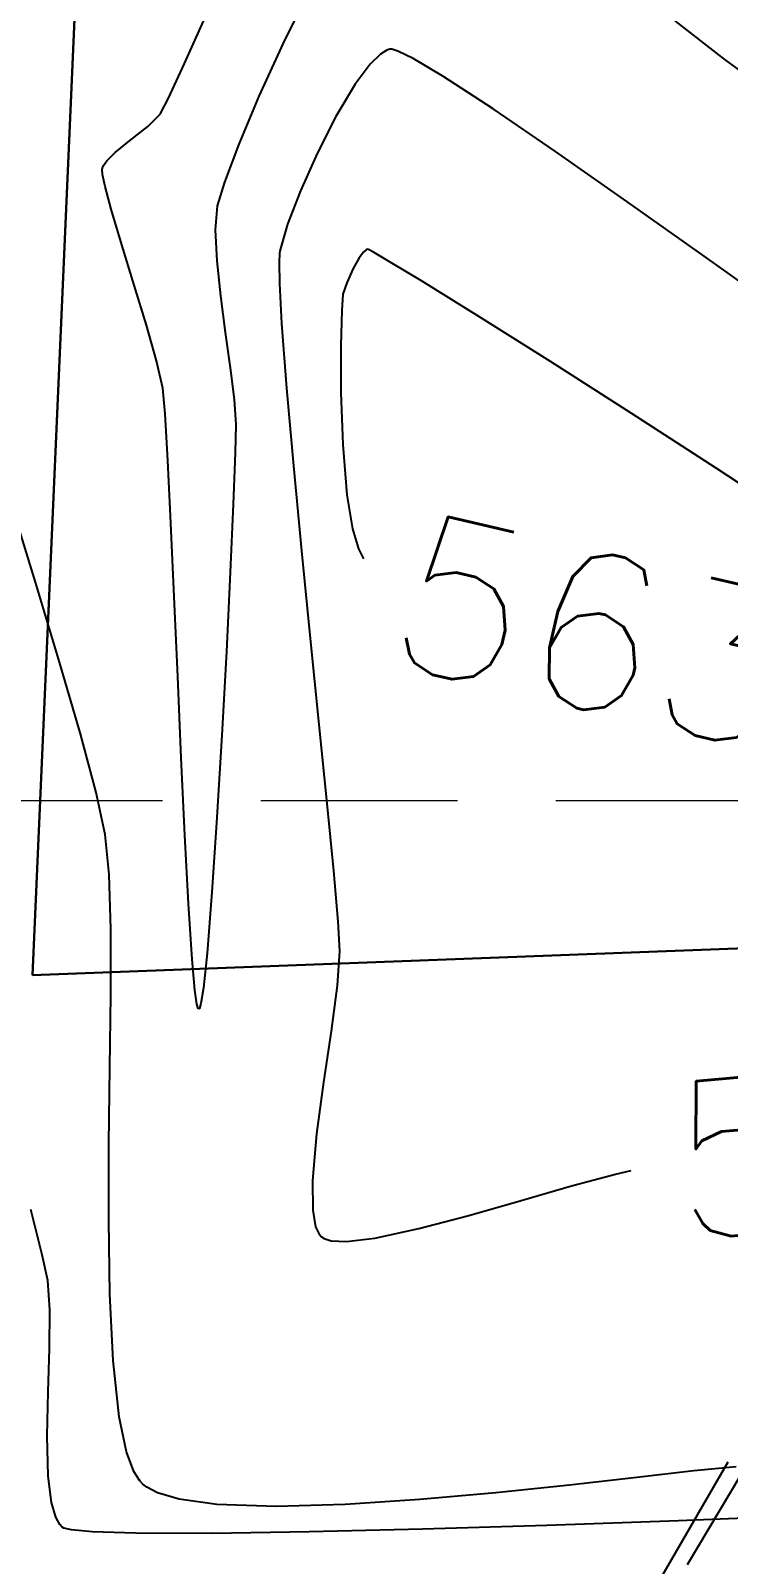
# Model space of a CAD drawing. Header units: inches. Extents: x 2547543 to 2548696, y 7125653 to 7126375.
# Drawn here: x 2547796.91 to 2547811.09, y 7125854.84 to 7125886.03 of the extents above; entities that cross this region are included whole.
import ezdxf

# ---------------------------------------------------------------- set-up
doc = ezdxf.new("R2010")
doc.units = ezdxf.units.IN
doc.header["$MEASUREMENT"] = 0
doc.linetypes.add('HIDDEN', pattern=[0.375, 0.25, -0.125])
for name, color, linetype in [('CONT-MJR', 6, 'Continuous'), ('CONT-MNR', 14, 'Continuous'), ('GRID', 254, 'HIDDEN'), ('V-AREA', 6, 'Continuous'), ('V-PROP-E', 3, 'Continuous'), ('V-TOPO-MINR-E', 14, 'Continuous')]:
    doc.layers.add(name, color=color, linetype=linetype)
doc.styles.add('L100', font='simplex', dxfattribs={"height": 4})

msp = doc.modelspace()

# ---------------------------------------------------------------- linework, layer by layer
at = {"layer": 'CONT-MJR', "color": 35, "extrusion": (0.8588902671306773, -0.5121596518940102, 0), "elevation": -1461285.897293249}
msp.add_lwpolyline([(7425212.984666605, 580), (7425221.501398508, 580)], dxfattribs=at)
at = {"layer": 'CONT-MNR', "color": 35, "elevation": 581}
msp.add_lwpolyline([(2547808.572604287, 7125852.578916127), (2547811.089551942, 7125856.923515553)], dxfattribs=at)
at = {"layer": 'CONT-MNR', "color": 35, "extrusion": (0.8599144563839861, -0.5104381722616693, 0), "elevation": -1446407.705865177}
msp.add_lwpolyline([(7428119.446650546, 579), (7428127.286013555, 579)], dxfattribs=at)
at = {"layer": 'GRID', "color": 252, "linetype": 'HIDDEN', "lineweight": 0, "ltscale": 16}
msp.add_line((2547561.583313602, 7125870.376313471), (2548677.583313586, 7125870.376313471), dxfattribs=at)
at = {"layer": 'V-AREA', "color": 7}
for p, q in [((2547799.012335579, 7125913.874504047), (2547796.94419865, 7125866.819931372)), ((2547796.94419865, 7125866.819931372), (2547859.099729456, 7125869.171524476))]:
    msp.add_line(p, q, dxfattribs=at)
at = {"layer": 'V-PROP-E', "color": 7}
for p, q in [((2547796.94419865, 7125866.819931374), (2547799.012335579, 7125913.874504048)), ((2547859.099729456, 7125869.171524476), (2547796.94419865, 7125866.819931374))]:
    msp.add_line(p, q, dxfattribs=at)
at = {"layer": 'V-TOPO-MINR-E', "color": 35}
for points, elevation in [([(2547802.578528941, 7125886.881889907), (2547802.036286647, 7125885.778186122)], 561), ([(2547804.018262634, 7125885.552045048), (2547803.80801303, 7125885.346442462)], 562), ([(2547804.245288457, 7125885.653676376), (2547804.205717178, 7125885.6528828)], 562), ([(2547804.373287602, 7125885.615486288), (2547804.245288457, 7125885.653676376)], 562), ([(2547804.680242748, 7125885.46464259), (2547804.373287602, 7125885.615486288)], 562), ([(2547811.904991923, 7125884.801593999), (2547811.015641625, 7125885.445657191)], 561), ([(2547806.308085836, 7125884.437349957), (2547805.283983503, 7125885.105351691)], 562), ([(2547799.290203575, 7125884.082012762), (2547799.541191959, 7125884.334221867)], 561), ([(2547801.140252408, 7125883.723363058), (2547800.84785706, 7125882.950769105)], 561), ([(2547798.453319496, 7125883.385339418), (2547798.620855753, 7125883.550963939)], 561), ([(2547802.727275613, 7125883.531080987), (2547802.390170685, 7125882.773524553)], 562), ([(2547798.361320416, 7125883.208067801), (2547798.36551816, 7125883.240151559)], 561), ([(2547798.36551816, 7125883.240151559), (2547798.384001945, 7125883.285730817)], 561), ([(2547810.601765737, 7125881.444853288), (2547809.026852269, 7125882.558062986)], 562), ([(2547800.658947487, 7125881.980228114), (2547800.68761473, 7125881.352221811)], 561), ([(2547799.013130432, 7125880.85635037), (2547798.760834423, 7125881.672646221)], 561), ([(2547801.968034403, 7125881.506118748), (2547801.958066359, 7125881.316392048)], 562), ([(2547801.977572629, 7125881.569716698), (2547801.968034403, 7125881.506118748)], 562), ([(2547803.728374371, 7125881.573189817), (2547803.675460308, 7125881.528317705)], 563), ([(2547803.75206205, 7125881.583241039), (2547803.728374371, 7125881.573189817)], 563), ([(2547803.770994651, 7125881.57777863), (2547803.75206205, 7125881.583241039)], 563), ([(2547800.68761473, 7125881.352221811), (2547800.763241815, 7125880.638058984)], 561), ([(2547803.464041661, 7125881.194945705), (2547803.330640114, 7125880.900581978)], 563), ([(2547804.850081182, 7125880.942627564), (2547804.184137571, 7125881.345623489)], 563), ([(2547801.964268449, 7125880.887241105), (2547802.007498433, 7125880.078137977)], 562), ([(2547799.261408272, 7125880.040175471), (2547799.013130432, 7125880.85635037)], 561), ([(2547803.255004632, 7125880.672362973), (2547803.232471297, 7125880.341276946)], 563), ([(2547802.007498433, 7125880.078137977), (2547802.108021291, 7125878.75662062)], 562), ([(2547800.963773356, 7125879.171293633), (2547801.042876734, 7125878.528706048)], 561), ([(2547799.640749264, 7125878.238811569), (2547799.591637127, 7125878.76103171)], 561), ([(2547801.042876734, 7125878.528706048), (2547801.077337799, 7125878.019991815)], 561), ([(2547803.214836339, 7125878.669819769), (2547803.250260914, 7125877.610861038)], 563), ([(2547810.844653395, 7125877.134233373), (2547809.114665603, 7125878.253582496)], 563), ([(2547801.077337799, 7125878.019991815), (2547801.065158226, 7125877.446968212)], 561), ([(2547812.566556344, 7125876.00248075), (2547810.844653395, 7125877.134233373)], 563), ([(2547797.001511719, 7125874.816424689), (2547796.475737745, 7125876.538417341)], 562), ([(2547802.412817523, 7125875.452384789), (2547802.590143139, 7125873.665768265)], 562), ([(2547803.663347602, 7125875.301263946), (2547803.672096665, 7125875.289493185)], 563), ([(2547799.895173355, 7125872.894152079), (2547799.825187752, 7125874.518313698)], 561), ([(2547802.590143139, 7125873.665768265), (2547802.766121915, 7125871.920220633)], 562), ([(2547797.916165743, 7125871.730534618), (2547797.492916546, 7125873.185604705)], 562), ([(2547799.967481387, 7125871.244967707), (2547799.895173355, 7125872.894152079)], 561), ([(2547802.766121915, 7125871.920220633), (2547802.927279972, 7125870.31379287)], 562), ([(2547800.04095347, 7125869.670945627), (2547799.967481387, 7125871.244967707)], 561), ([(2547802.927279972, 7125870.31379287), (2547803.060143431, 7125868.944535949)], 562), ([(2547800.592344205, 7125868.511357573), (2547800.493451193, 7125867.271622459)], 561), ([(2547798.53301119, 7125866.425430409), (2547798.532932929, 7125867.756189472)], 562), ([(2547803.187091039, 7125867.309738537), (2547803.139991322, 7125866.60894578)], 562), ([(2547800.310339068, 7125866.141604578), (2547800.283869298, 7125866.230375976)], 561), ([(2547800.368809624, 7125866.243321492), (2547800.337831899, 7125866.143059556)], 561), ([(2547800.337831899, 7125866.143059556), (2547800.323314818, 7125866.130181171)], 561), ([(2547803.016683416, 7125865.68367822), (2547802.861786347, 7125864.642802723)], 562), ([(2547798.498123573, 7125863.391005619), (2547798.51642934, 7125864.946445932)], 562), ([(2547798.493030078, 7125861.83087905), (2547798.498123573, 7125863.391005619)], 562), ([(2547805.814396278, 7125861.935791008), (2547806.876620147, 7125862.23950442)], 562), ([(2547798.516085046, 7125860.337835804), (2547798.493030078, 7125861.83087905)], 562), ([(2547802.699599915, 7125861.704862113), (2547802.771806953, 7125861.552671985)], 562), ([(2547802.818686925, 7125861.500558634), (2547802.870382382, 7125861.466428817)], 562), ([(2547802.870382382, 7125861.466428817), (2547803.016038192, 7125861.421694361)], 562), ([(2547803.016038192, 7125861.421694361), (2547803.330223178, 7125861.408221577)], 562), ([(2547803.330223178, 7125861.408221577), (2547803.899888132, 7125861.475849819)], 562), ([(2547797.29610668, 7125860.017076801), (2547797.254465505, 7125860.610874381)], 563), ([(2547797.28739088, 7125859.233138194), (2547797.29610668, 7125860.017076801)], 563), ([(2547797.258500596, 7125858.348680673), (2547797.28739088, 7125859.233138194)], 563), ([(2547797.239618316, 7125857.45332635), (2547797.258500596, 7125858.348680673)], 563), ([(2547798.857525643, 7125857.125100637), (2547798.706385138, 7125857.840077589)], 562), ([(2547797.260926531, 7125856.636697337), (2547797.239618316, 7125857.45332635)], 563), ([(2547799.006123323, 7125856.729577616), (2547798.857525643, 7125857.125100637)], 562), ([(2547797.327192893, 7125856.100302409), (2547797.260926531, 7125856.636697337)], 563), ([(2547799.188513377, 7125856.471887603), (2547799.123762835, 7125856.541512568)], 562), ([(2547810.386550609, 7125856.739223761), (2547809.22932102, 7125856.607794479)], 562), ([(2547799.270642166, 7125856.40742482), (2547799.188513377, 7125856.471887603)], 562), ([(2547799.921676282, 7125856.165857005), (2547799.484927313, 7125856.295152223)], 562), ([(2547801.898475137, 7125856.017274966), (2547800.691981063, 7125856.059423104)], 562), ([(2547797.496903873, 7125855.651226677), (2547797.415745524, 7125855.796315742)], 563), ([(2547797.544844405, 7125855.59810369), (2547797.496903873, 7125855.651226677)], 563), ([(2547797.582128085, 7125855.577469131), (2547797.544844405, 7125855.59810369)], 563), ([(2547797.736755261, 7125855.541876707), (2547797.582128085, 7125855.577469131)], 563), ([(2547798.157844916, 7125855.50203097), (2547797.736755261, 7125855.541876707)], 563), ([(2547799.041573902, 7125855.472366642), (2547798.157844916, 7125855.50203097)], 563), ([(2547800.598174994, 7125855.469102096), (2547799.041573902, 7125855.472366642)], 563)]:
    msp.add_lwpolyline(points, dxfattribs=dict(at, elevation=elevation))
at = {"layer": 'V-TOPO-MINR-E', "color": 35, "extrusion": (0.9135032019206184, -0.4068315377165073, 0), "elevation": -571611.4087160854}
msp.add_lwpolyline([(7546044.500652108, 561), (7546045.590116691, 561)], dxfattribs=at)
at = {"layer": 'V-TOPO-MINR-E', "color": 35, "extrusion": (-0.6133345610206028, -0.7898232183581744, 0), "elevation": -7190850.32718265}
msp.add_lwpolyline([(-2358231.525552778, 561), (-2358232.799681533, 561)], dxfattribs=at)
at = {"layer": 'V-TOPO-MINR-E', "color": 35, "extrusion": (0.9111356575148326, -0.4121065561296178, 0), "elevation": -615230.9638716425}
msp.add_lwpolyline([(7542614.546757325, 561.0000000000009), (7542613.358573663, 561.0000000000009)], dxfattribs=at)
at = {"layer": 'V-TOPO-MINR-E', "color": 35, "extrusion": (0.5301119469844655, -0.8479276641697328, 0), "elevation": -4691614.142630357}
msp.add_lwpolyline([(5937870.724820348, 562.0000000000005), (5937870.573950768, 562.0000000000005)], dxfattribs=at)
at = {"layer": 'V-TOPO-MINR-E', "color": 35, "extrusion": (0.3307058308391577, -0.9437338891069784, 0), "elevation": -5882366.073859506}
msp.add_lwpolyline([(4761021.10704603, 562.0000000000009), (4761021.04396887, 562.0000000000009)], dxfattribs=at)
at = {"layer": 'V-TOPO-MINR-E', "color": 35, "extrusion": (0.9056208103773589, -0.4240883726435514, 0), "elevation": -714664.3935654587}
msp.add_lwpolyline([(7533841.667060221, 561.0000000000005), (7533842.446784114, 561.0000000000005)], dxfattribs=at)
at = {"layer": 'V-TOPO-MINR-E', "color": 35, "extrusion": (0.8005254151746833, -0.5992988066560794, 0), "elevation": -2230952.883297739}
msp.add_lwpolyline([(7231348.107184067, 562), (7231347.600058898, 562)], dxfattribs=at)
at = {"layer": 'V-TOPO-MINR-E', "color": 35, "extrusion": (-0.5114012515423579, -0.8593420505950525, 0), "elevation": -7426523.529653059}
msp.add_lwpolyline([(-1454750.343968608, 562), (-1454751.046530242, 562)], dxfattribs=at)
at = {"layer": 'V-TOPO-MINR-E', "color": 35, "extrusion": (0.8578691157081259, -0.5138682519033045, 0), "elevation": -1476084.098571648}
msp.add_lwpolyline([(7422311.94536554, 562), (7422311.176861075, 562)], dxfattribs=at)
at = {"layer": 'V-TOPO-MINR-E', "color": 35, "extrusion": (0.890745193024586, -0.4545030265065272, 0), "elevation": -969295.8023323044}
msp.add_lwpolyline([(7505329.819161018, 561), (7505330.179768506, 561)], dxfattribs=at)
at = {"layer": 'V-TOPO-MINR-E', "color": 35, "extrusion": (0.9226445530437944, -0.3856514342493967, 0), "elevation": -397392.4339167424}
msp.add_lwpolyline([(7557222.02064396, 561), (7557220.966904946, 561)], dxfattribs=at)
at = {"layer": 'V-TOPO-MINR-E', "color": 35, "extrusion": (0.5638624896147296, 0.8258686898081794, 0), "elevation": 7321657.251932102}
msp.add_lwpolyline([(1913863.947161011, 562.0000000000005), (1913865.482007139, 562.0000000000005)], dxfattribs=at)
at = {"layer": 'V-TOPO-MINR-E', "color": 35, "extrusion": (0.6157955737926348, -0.7879059660247533, 0), "elevation": -4045603.055599299}
msp.add_lwpolyline([(6395513.66108358, 561), (6395514.13804788, 561)], dxfattribs=at)
at = {"layer": 'V-TOPO-MINR-E', "color": 35, "extrusion": (0.8911490510738708, -0.4537106663614378, 0), "elevation": -962617.3825656679}
msp.add_lwpolyline([(7506190.461678637, 562.0000000000009), (7506189.619935455, 562.0000000000009)], dxfattribs=at)
at = {"layer": 'V-TOPO-MINR-E', "color": 35, "extrusion": (0.6287257078993901, -0.7776271498773759, 0), "elevation": -3939414.024611539}
msp.add_lwpolyline([(6461463.55998599, 561), (6461463.937473845, 561)], dxfattribs=at)
at = {"layer": 'V-TOPO-MINR-E', "color": 35, "extrusion": (0.8208101147120926, -0.5712011515975097, 0), "elevation": -1979054.055122969}
msp.add_lwpolyline([(7304302.448165882, 561), (7304302.56951989, 561)], dxfattribs=at)
at = {"layer": 'V-TOPO-MINR-E', "color": 35, "extrusion": (-0.5727096488638104, -0.8197582924852247, 0), "elevation": -7300656.131388569}
msp.add_lwpolyline([(-1992474.120242146, 562.0000000000009), (-1992475.890501849, 562.0000000000009)], dxfattribs=at)
at = {"layer": 'V-TOPO-MINR-E', "color": 35, "extrusion": (0.9967328881228975, 0.08076849468813622, 0), "elevation": 3115021.279072788}
msp.add_lwpolyline([(6896820.207979875, 561), (6896820.311991127, 561)], dxfattribs=at)
at = {"layer": 'V-TOPO-MINR-E', "color": 35, "extrusion": (0.9796201905078818, 0.2008588617644276, 0), "elevation": 3927171.49373742}
msp.add_lwpolyline([(6468910.834967026, 561.0000000000009), (6468911.083718189, 561.0000000000009)], dxfattribs=at)
at = {"layer": 'V-TOPO-MINR-E', "color": 35, "extrusion": (0.9658294518875786, 0.2591784517789618, 0), "elevation": 4307614.038602801}
msp.add_lwpolyline([(6222052.611588128, 561.0000000000009), (6222053.087720296, 561.0000000000009)], dxfattribs=at)
at = {"layer": 'V-TOPO-MINR-E', "color": 35, "extrusion": (0.956395978581254, -0.2920731623302721, 0), "elevation": 355427.3172898986}
msp.add_lwpolyline([(7559310.048577652, 561), (7559309.542826173, 561)], dxfattribs=at)
at = {"layer": 'V-TOPO-MINR-E', "color": 35, "extrusion": (0.9341005400219766, -0.3570100574642845, 0), "elevation": -164108.2299320349}
msp.add_lwpolyline([(7565882.024605063, 562), (7565881.294930258, 562)], dxfattribs=at)
at = {"layer": 'V-TOPO-MINR-E', "color": 35, "extrusion": (0.9964394358258516, -0.08431162868228058, 0), "elevation": 1937934.33564762}
msp.add_lwpolyline([(7315319.53183569, 561.0000000000009), (7315319.043253754, 561.0000000000009)], dxfattribs=at)
at = {"layer": 'V-TOPO-MINR-E', "color": 35, "extrusion": (0.9580850610204026, 0.2864838841008888, 0), "elevation": 4482458.190464783}
msp.add_lwpolyline([(6097297.492250145, 561), (6097298.252314194, 561)], dxfattribs=at)
at = {"layer": 'V-TOPO-MINR-E', "color": 35, "extrusion": (0.9601070890851394, -0.2796325758713745, 0), "elevation": 453534.121558385}
msp.add_lwpolyline([(7554058.384781601, 562.0000000000005), (7554057.840864958, 562.0000000000005)], dxfattribs=at)
at = {"layer": 'V-TOPO-MINR-E', "color": 35, "extrusion": (0.7976899970858359, -0.6030677147296143, 0), "elevation": -2265031.582263318}
msp.add_lwpolyline([(7220742.555697324, 563.0000000000009), (7220742.408689897, 563.0000000000009)], dxfattribs=at)
at = {"layer": 'V-TOPO-MINR-E', "color": 35, "extrusion": (-0.4565820058631585, -0.889681331669927, 0), "elevation": -7503045.167746749}
msp.add_lwpolyline([(-986815.7357315924, 563), (-986815.8525133128, 563)], dxfattribs=at)
at = {"layer": 'V-TOPO-MINR-E', "color": 35, "extrusion": (-0.5006136987272372, -0.8656707946134229, 0), "elevation": -7444133.043040689}
msp.add_lwpolyline([(-1361754.144522222, 563), (-1361754.501753175, 563)], dxfattribs=at)
at = {"layer": 'V-TOPO-MINR-E', "color": 35, "extrusion": (0.9998955861981604, 0.01445049139085642, 0), "elevation": 2650508.418992372}
msp.add_lwpolyline([(7088320.285771703, 562), (7088319.856575945, 562)], dxfattribs=at)
at = {"layer": 'V-TOPO-MINR-E', "color": 35, "extrusion": (0.8694981778211375, -0.4939361484703478, 0), "elevation": -1304419.842458156}
msp.add_lwpolyline([(7454393.193004002, 563.0000000000005), (7454392.944463348, 563.0000000000005)], dxfattribs=at)
at = {"layer": 'V-TOPO-MINR-E', "color": 35, "extrusion": (-0.5789260737596341, -0.8153800347820975, 0), "elevation": -7285295.448720991}
msp.add_lwpolyline([(-2047922.660040274, 562.0000000000005), (-2047924.6698596, 562.0000000000005)], dxfattribs=at)
at = {"layer": 'V-TOPO-MINR-E', "color": 35, "extrusion": (0.9492278149778399, -0.3145895028007069, 0), "elevation": 176718.4590056413}
msp.add_lwpolyline([(7565596.540071813, 563.0000000000009), (7565596.299645858, 563.0000000000009)], dxfattribs=at)
at = {"layer": 'V-TOPO-MINR-E', "color": 35, "extrusion": (-0.5269637762471644, -0.8498877446600396, 0), "elevation": -7398799.74798532}
msp.add_lwpolyline([(-1589731.636199393, 563.0000000000009), (-1589733.012745319, 563.0000000000009)], dxfattribs=at)
at = {"layer": 'V-TOPO-MINR-E', "color": 35, "extrusion": (0.9911735526896308, 0.13257069226875, 0), "elevation": 3469995.663259705}
msp.add_lwpolyline([(6725220.71712136, 561), (6725219.965172437, 561)], dxfattribs=at)
at = {"layer": 'V-TOPO-MINR-E', "color": 35, "extrusion": (0.9996657138866997, -0.02585460267332368, 0), "elevation": 2362714.732309896}
msp.add_lwpolyline([(7189370.698699172, 563.0000000000005), (7189369.984043803, 563.0000000000005)], dxfattribs=at)
at = {"layer": 'V-TOPO-MINR-E', "color": 35, "extrusion": (0.9623105146645247, 0.2719530719923898, 0), "elevation": 4389678.986082665}
msp.add_lwpolyline([(6164426.696589427, 561.0000000000009), (6164427.452939002, 561.0000000000009)], dxfattribs=at)
at = {"layer": 'V-TOPO-MINR-E', "color": 35, "extrusion": (0.5331015357666105, 0.8460512706469281, 0), "elevation": 7387099.314364242}
msp.add_lwpolyline([(1643241.448361897, 563.0000000000009), (1643243.166923319, 563.0000000000009)], dxfattribs=at)
at = {"layer": 'V-TOPO-MINR-E', "color": 35, "extrusion": (0.9903715679100392, 0.1384346686181269, 0), "elevation": 3509738.356905776}
msp.add_lwpolyline([(6704564.873954124, 561), (6704564.145486658, 561)], dxfattribs=at)
at = {"layer": 'V-TOPO-MINR-E', "color": 35, "extrusion": (0.9999996128215274, 0.0008799754516183257, 0), "elevation": 2554072.826682435}
msp.add_lwpolyline([(7123634.863589417, 563), (7123633.906548342, 563)], dxfattribs=at)
at = {"layer": 'V-TOPO-MINR-E', "color": 35, "extrusion": (0.975421980390681, 0.2203450933665689, 0), "elevation": 4055332.144231638}
msp.add_lwpolyline([(6389343.634210856, 561.0000000000005), (6389344.199402764, 561.0000000000005)], dxfattribs=at)
at = {"layer": 'V-TOPO-MINR-E', "color": 35, "extrusion": (-0.5381239638337655, -0.8428657067100526, 0), "elevation": -7377195.550011257}
msp.add_lwpolyline([(-1687144.921619707, 563), (-1687146.868173969, 563)], dxfattribs=at)
at = {"layer": 'V-TOPO-MINR-E', "color": 35, "extrusion": (0.9960930841789583, 0.08830949921073504, 0), "elevation": 3167130.844090162}
msp.add_lwpolyline([(6873043.419920139, 562), (6873041.839142788, 562)], dxfattribs=at)
at = {"layer": 'V-TOPO-MINR-E', "color": 35, "extrusion": (0.9982555343424468, 0.0590414105071703, 0), "elevation": 2964076.994095439}
msp.add_lwpolyline([(6963020.754824868, 561.0000000000009), (6963021.704464559, 561.0000000000009)], dxfattribs=at)
at = {"layer": 'V-TOPO-MINR-E', "color": 35, "extrusion": (0.9992827522777884, -0.03786794158821281, 0), "elevation": 2276131.349721037}
msp.add_lwpolyline([(7217246.409514413, 561.0000000000009), (7217245.365783283, 561.0000000000009)], dxfattribs=at)
at = {"layer": 'V-TOPO-MINR-E', "color": 35, "extrusion": (0.996525043159664, 0.08329368736963196, 0), "elevation": 3132490.365881909}
msp.add_lwpolyline([(6888899.566307216, 563), (6888898.542579256, 563)], dxfattribs=at)
at = {"layer": 'V-TOPO-MINR-E', "color": 35, "extrusion": (0.9988222272572395, 0.04851966958757725, 0), "elevation": 2890544.179453027}
msp.add_lwpolyline([(6993864.952259483, 561.0000000000009), (6993866.227322189, 561.0000000000009)], dxfattribs=at)
at = {"layer": 'V-TOPO-MINR-E', "color": 35, "extrusion": (0.9954698249700242, 0.09507800783645838, 0), "elevation": 3213774.464049134}
msp.add_lwpolyline([(6851355.74907772, 562.0000000000009), (6851354.011572069, 562.0000000000009)], dxfattribs=at)
at = {"layer": 'V-TOPO-MINR-E', "color": 35, "extrusion": (0.9866801539694127, 0.1626722894745634, 0), "elevation": 3673049.646906319}
msp.add_lwpolyline([(6616504.00994777, 563), (6616503.3069293, 563)], dxfattribs=at)
at = {"layer": 'V-TOPO-MINR-E', "color": 35, "extrusion": (0.9990076600369265, -0.0445386931503902, 0), "elevation": 2227895.518273856}
msp.add_lwpolyline([(7232280.840147074, 561), (7232279.450731679, 561)], dxfattribs=at)
at = {"layer": 'V-TOPO-MINR-E', "color": 35, "extrusion": (0.9990172141618283, 0.04432387402224668, 0), "elevation": 2861142.248049138}
msp.add_lwpolyline([(7005942.951266988, 561.0000000000009), (7005944.451695407, 561.0000000000009)], dxfattribs=at)
at = {"layer": 'V-TOPO-MINR-E', "color": 35, "extrusion": (0.9595431918917858, 0.2815614726735951, 0), "elevation": 4451099.566281628}
msp.add_lwpolyline([(6120222.411832149, 563.0000000000009), (6120221.993387594, 563.0000000000009)], dxfattribs=at)
at = {"layer": 'V-TOPO-MINR-E', "color": 35, "extrusion": (0.897164947908439, 0.4416956602055854, 0), "elevation": 5433268.336642634}
msp.add_lwpolyline([(5267731.938826641, 563), (5267731.722303973, 563)], dxfattribs=at)
at = {"layer": 'V-TOPO-MINR-E', "color": 35, "extrusion": (0.9987878087774021, -0.04922309455566169, 0), "elevation": 2193954.922084456}
msp.add_lwpolyline([(7242647.74054916, 561), (7242646.130411438, 561)], dxfattribs=at)
at = {"layer": 'V-TOPO-MINR-E', "color": 35, "extrusion": (0.9574767317024143, 0.2885104993730094, 0), "elevation": 4495346.047804892}
msp.add_lwpolyline([(6087791.441296012, 562.0000000000005), (6087793.144543653, 562.0000000000005)], dxfattribs=at)
at = {"layer": 'V-TOPO-MINR-E', "color": 35, "extrusion": (0.9985559443713767, -0.05372174569564881, 0), "elevation": 2161307.359216464}
msp.add_lwpolyline([(7252455.56135983, 561), (7252453.855465998, 561)], dxfattribs=at)
at = {"layer": 'V-TOPO-MINR-E', "color": 35, "extrusion": (0.9656876483265274, 0.2597063069499489, 0), "elevation": 4311010.809009511}
msp.add_lwpolyline([(6219685.888880279, 562), (6219687.126074277, 562)], dxfattribs=at)
at = {"layer": 'V-TOPO-MINR-E', "color": 35, "extrusion": (0.998253733871711, -0.05907184448777105, 0), "elevation": 2122413.269467639}
msp.add_lwpolyline([(7263931.328162084, 561.0000000000009), (7263929.651463996, 561.0000000000009)], dxfattribs=at)
at = {"layer": 'V-TOPO-MINR-E', "color": 35, "extrusion": (0.9769776400893195, 0.2133417229833496, 0), "elevation": 4009387.40733201}
msp.add_lwpolyline([(6418263.643978399, 562.0000000000009), (6418264.513843354, 562.0000000000009)], dxfattribs=at)
at = {"layer": 'V-TOPO-MINR-E', "color": 35, "extrusion": (0.9977772264874862, -0.06663787438791687, 0), "elevation": 2067284.677907717}
msp.add_lwpolyline([(7279810.858004357, 561.0000000000009), (7279809.335414965, 561.0000000000009)], dxfattribs=at)
at = {"layer": 'V-TOPO-MINR-E', "color": 35, "extrusion": (0.9954716830946129, 0.0950585512028182, 0), "elevation": 3213636.032787473}
msp.add_lwpolyline([(6851410.640211415, 562.0000000000009), (6851411.462936476, 562.0000000000009)], dxfattribs=at)
at = {"layer": 'V-TOPO-MINR-E', "color": 35, "extrusion": (0.9986229472832351, 0.0524615016878594, 0), "elevation": 2918125.409755082}
msp.add_lwpolyline([(6982394.156003687, 561.0000000000009), (6982395.556607129, 561.0000000000009)], dxfattribs=at)
at = {"layer": 'V-TOPO-MINR-E', "color": 35, "extrusion": (0.9995936663380585, 0.02850442451336612, 0), "elevation": 2749882.036173687}
msp.add_lwpolyline([(7050348.745292338, 562.0000000000005), (7050349.856507933, 562.0000000000005)], dxfattribs=at)
at = {"layer": 'V-TOPO-MINR-E', "color": 35, "extrusion": (0.9961419364915578, 0.08775672260772491, 0), "elevation": 3163316.378435037}
msp.add_lwpolyline([(6874790.043186972, 562), (6874789.005147045, 562)], dxfattribs=at)
at = {"layer": 'V-TOPO-MINR-E', "color": 35, "extrusion": (0.9979330503323632, 0.06426217436676947, 0), "elevation": 3000457.729258804}
msp.add_lwpolyline([(6947411.160539998, 561.0000000000009), (6947412.286008637, 561.0000000000009)], dxfattribs=at)
at = {"layer": 'V-TOPO-MINR-E', "color": 35, "extrusion": (0.9982239777503423, 0.05957256284804279, 0), "elevation": 2967784.41009923}
msp.add_lwpolyline([(6961433.047192086, 562.0000000000005), (6961432.44536091, 562.0000000000005)], dxfattribs=at)
at = {"layer": 'V-TOPO-MINR-E', "color": 35, "extrusion": (0.996072330155752, 0.0885432837548432, 0), "elevation": 3168740.945778205}
msp.add_lwpolyline([(6872287.865424709, 561.0000000000009), (6872288.50072618, 561.0000000000009)], dxfattribs=at)
at = {"layer": 'V-TOPO-MINR-E', "color": 35, "extrusion": (0.9945738394627929, -0.1040330613614666, 0), "elevation": 1792649.931834585}
msp.add_lwpolyline([(7352256.656911789, 561), (7352255.946422832, 561)], dxfattribs=at)
at = {"layer": 'V-TOPO-MINR-E', "color": 35, "extrusion": (0.9877924377319126, -0.1557758003017345, 0), "elevation": 1406660.420264205}
msp.add_lwpolyline([(7435762.754545, 561.0000000000009), (7435762.428902461, 561.0000000000009)], dxfattribs=at)
at = {"layer": 'V-TOPO-MINR-E', "color": 35, "extrusion": (0.9912364739920829, -0.1320994043428774, 0), "elevation": 1584152.666442419}
msp.add_lwpolyline([(7399982.168765104, 562.0000000000009), (7399981.235317252, 562.0000000000009)], dxfattribs=at)
at = {"layer": 'V-TOPO-MINR-E', "color": 35, "extrusion": (0.9999371554307426, -0.01121094059725574, 0), "elevation": 2467750.752510349}
msp.add_lwpolyline([(7153980.342354251, 562.0000000000009), (7153981.821431681, 562.0000000000009)], dxfattribs=at)
at = {"layer": 'V-TOPO-MINR-E', "color": 35, "extrusion": (0.9899437496517912, 0.1414615584720873, 0), "elevation": 3530215.108790074}
msp.add_lwpolyline([(6693790.936783691, 561), (6693791.225634796, 561)], dxfattribs=at)
at = {"layer": 'V-TOPO-MINR-E', "color": 35, "extrusion": (-0.6607826474845351, -0.7505773063338171, 0), "elevation": -7032055.648188687}
msp.add_lwpolyline([(-2796327.583371428, 561), (-2796327.600659122, 561)], dxfattribs=at)
at = {"layer": 'V-TOPO-MINR-E', "color": 35, "extrusion": (0.9909550580446292, -0.1341941613326211, 0), "elevation": 1568508.703277074}
msp.add_lwpolyline([(7403311.879005014, 562), (7403310.821826323, 562)], dxfattribs=at)
at = {"layer": 'V-TOPO-MINR-E', "color": 35, "extrusion": (0.9960563930229377, -0.08872238679237246, 0), "elevation": 1905531.561214897}
msp.add_lwpolyline([(7323809.128181907, 562.0000000000009), (7323808.17894772, 562.0000000000009)], dxfattribs=at)
at = {"layer": 'V-TOPO-MINR-E', "color": 35, "extrusion": (-0.2618922267344675, 0.9650971254625423, 0), "elevation": 6209898.365019428}
msp.add_lwpolyline([(-4325090.085368883, 562.0000000000005), (-4325091.015659171, 562.0000000000005)], dxfattribs=at)
at = {"layer": 'V-TOPO-MINR-E', "color": 35, "extrusion": (0.2104786103760559, -0.9775984628538265, 0), "elevation": -6429973.243806812}
msp.add_lwpolyline([(3990575.657913919, 562.0000000000005), (3990575.985464682, 562.0000000000005)], dxfattribs=at)
at = {"layer": 'V-TOPO-MINR-E', "color": 35, "extrusion": (0.9999772081775369, 0.006751527638935268, 0), "elevation": 2595855.025266148}
msp.add_lwpolyline([(7108498.678385476, 562.0000000000009), (7108498.068668058, 562.0000000000009)], dxfattribs=at)
at = {"layer": 'V-TOPO-MINR-E', "color": 35, "extrusion": (-0.2776847874410745, 0.960672243183806, 0), "elevation": 6138130.851268322}
msp.add_lwpolyline([(-4426350.88867297, 562.0000000000009), (-4426351.952018188, 562.0000000000009)], dxfattribs=at)
at = {"layer": 'V-TOPO-MINR-E', "color": 35, "extrusion": (0.9694371994943165, 0.2453395936994619, 0), "elevation": 4218185.1988537}
msp.add_lwpolyline([(6282999.347454711, 563.0000000000009), (6283000.29610839, 563.0000000000009)], dxfattribs=at)
at = {"layer": 'V-TOPO-MINR-E', "color": 35, "extrusion": (0.9844590881323405, 0.1756140762969778, 0), "elevation": 3759609.143508614}
msp.add_lwpolyline([(6567689.638868712, 562), (6567689.298448537, 562)], dxfattribs=at)
at = {"layer": 'V-TOPO-MINR-E', "color": 35, "extrusion": (0.2549839461827171, -0.9669452865540477, 0), "elevation": -6240669.030785982}
msp.add_lwpolyline([(4280568.164847896, 562.0000000000009), (4280569.219626684, 562.0000000000009)], dxfattribs=at)
at = {"layer": 'V-TOPO-MINR-E', "color": 35, "extrusion": (0.7434504909934059, 0.6687909744020653, 0), "elevation": 6659877.112919953}
msp.add_lwpolyline([(3593777.771743964, 562.0000000000009), (3593777.701647367, 562.0000000000009)], dxfattribs=at)
at = {"layer": 'V-TOPO-MINR-E', "color": 35, "extrusion": (0.2087876214706039, -0.9779610059305268, 0), "elevation": -6436864.740812507}
msp.add_lwpolyline([(3979444.533320009, 562), (3979445.448075057, 562)], dxfattribs=at)
at = {"layer": 'V-TOPO-MINR-E', "color": 35, "extrusion": (0.9765556682294873, 0.2152650153853608, 0), "elevation": 4022014.344381625}
msp.add_lwpolyline([(6410347.955381316, 563), (6410348.491738432, 563)], dxfattribs=at)
at = {"layer": 'V-TOPO-MINR-E', "color": 35, "extrusion": (0.9988094219358465, 0.04878256504305718, 0), "elevation": 2892382.90847813}
msp.add_lwpolyline([(6993086.942197294, 562), (6993088.298001832, 562)], dxfattribs=at)
at = {"layer": 'V-TOPO-MINR-E', "color": 35, "extrusion": (0.9941575665354724, 0.1079385607661509, 0), "elevation": 3302068.201444243}
msp.add_lwpolyline([(6809219.764280183, 562.0000000000009), (6809220.914568533, 562.0000000000009)], dxfattribs=at)
at = {"layer": 'V-TOPO-MINR-E', "color": 35, "extrusion": (0.8477979540267315, 0.5303193652395585, 0), "elevation": 5938998.602280334}
msp.add_lwpolyline([(4690139.382510548, 562.0000000000009), (4690139.604338221, 562.0000000000009)], dxfattribs=at)
at = {"layer": 'V-TOPO-MINR-E', "color": 35, "extrusion": (0.1125227568646683, -0.9936491479327977, 0), "elevation": -6793914.828177833}
msp.add_lwpolyline([(3333449.500341497, 562.0000000000009), (3333448.123077686, 562.0000000000009)], dxfattribs=at)
at = {"layer": 'V-TOPO-MINR-E', "color": 35, "extrusion": (0.0999871835489859, -0.9949887251250346, 0), "elevation": -6835398.727615843}
msp.add_lwpolyline([(3247537.823169486, 562.0000000000009), (3247536.954102857, 562.0000000000009)], dxfattribs=at)
at = {"layer": 'V-TOPO-MINR-E', "color": 35, "extrusion": (-0.4640978020132377, -0.8857839635974912, 0), "elevation": -7494397.374071295}
msp.add_lwpolyline([(-1050294.317831778, 562), (-1050294.559747591, 562)], dxfattribs=at)
at = {"layer": 'V-TOPO-MINR-E', "color": 35, "extrusion": (0.0895275224097119, -0.9959843486376574, 0), "elevation": -6869142.549562499}
msp.add_lwpolyline([(3175535.519305975, 562.0000000000009), (3175533.965667257, 562.0000000000009)], dxfattribs=at)
at = {"layer": 'V-TOPO-MINR-E', "color": 35, "extrusion": (0.1045427628989236, -0.9945203923125254, 0), "elevation": -6820454.681918193}
msp.add_lwpolyline([(3278803.594862765, 562), (3278802.088032159, 562)], dxfattribs=at)
at = {"layer": 'V-TOPO-MINR-E', "color": 35, "extrusion": (0.9600934567631921, 0.2796793776460908, 0), "elevation": 4439078.542324825}
msp.add_lwpolyline([(6128921.128276788, 563), (6128921.444898742, 563)], dxfattribs=at)
at = {"layer": 'V-TOPO-MINR-E', "color": 35, "extrusion": (-0.1368708129077257, -0.9905889059412984, 0), "elevation": -7407513.509637425}
msp.add_lwpolyline([(1548501.388509321, 562.0000000000009), (1548500.610886257, 562.0000000000009)], dxfattribs=at)
at = {"layer": 'V-TOPO-MINR-E', "color": 35, "extrusion": (0.02800126062235152, -0.9996078878258011, 0), "elevation": -7051720.217405683}
msp.add_lwpolyline([(2746337.227740075, 562.0000000000009), (2746335.825830366, 562.0000000000009)], dxfattribs=at)
at = {"layer": 'V-TOPO-MINR-E', "color": 35, "extrusion": (0.06564647697932514, -0.9978429435839105, 0), "elevation": -6943230.872332861}
msp.add_lwpolyline([(3010096.408223545, 562.0000000000009), (3010094.88995329, 562.0000000000009)], dxfattribs=at)
at = {"layer": 'V-TOPO-MINR-E', "color": 35, "extrusion": (0.03083596340008001, -0.9995244586107882, 0), "elevation": -7043902.89778997}
msp.add_lwpolyline([(2766328.43647645, 563.0000000000009), (2766325.903902832, 563.0000000000009)], dxfattribs=at)
at = {"layer": 'V-TOPO-MINR-E', "color": 35, "extrusion": (0.035294794145674, -0.9993769446541253, 0), "elevation": -7031491.492658157}
msp.add_lwpolyline([(2797728.258124594, 563), (2797725.583510306, 563)], dxfattribs=at)
at = {"layer": 'V-TOPO-MINR-E', "color": 35, "extrusion": (0.03864324050804407, -0.9992530710300758, 0), "elevation": -7022077.581711123}
msp.add_lwpolyline([(2821275.922235677, 563.0000000000009), (2821273.197346014, 563.0000000000009)], dxfattribs=at)
at = {"layer": 'V-TOPO-MINR-E', "color": 35, "extrusion": (0.01482816620657653, -0.9998900566997105, 0), "elevation": -7087292.818303484}
msp.add_lwpolyline([(2653185.827241497, 563.0000000000009), (2653183.85382864, 563.0000000000009)], dxfattribs=at)
at = {"layer": 'V-TOPO-MINR-E', "color": 35, "extrusion": (0.02452648201246194, -0.9996991805938887, 0), "elevation": -7061223.268807106}
msp.add_lwpolyline([(2721810.608428657, 563.0000000000009), (2721808.309618511, 563.0000000000009)], dxfattribs=at)

# ---------------------------------------------------------------- texts
at = {"layer": 'V-TOPO-MINR-E', "color": 35, "char_height": 3.2, "attachment_point": 1, "style": 'L100'}
for s, insert, width, rotation in [('\\Fsimplex.shx;\\W1.0000000000;\\T1.0000000000;\\o\\l563', (2547804.727193065, 7125876.29773967, 563), 12.03809523809523, 346.9413857675508), ('\\Fsimplex.shx;\\W1.0000000000;\\T1.0000000000;\\o\\l562', (2547809.756238425, 7125864.60094078, 562), 12.03809523809524, 5.323725567633539)]:
    msp.add_mtext(s, dxfattribs=dict(at, insert=insert, width=width, rotation=rotation))

doc.saveas('drawing.dxf')
